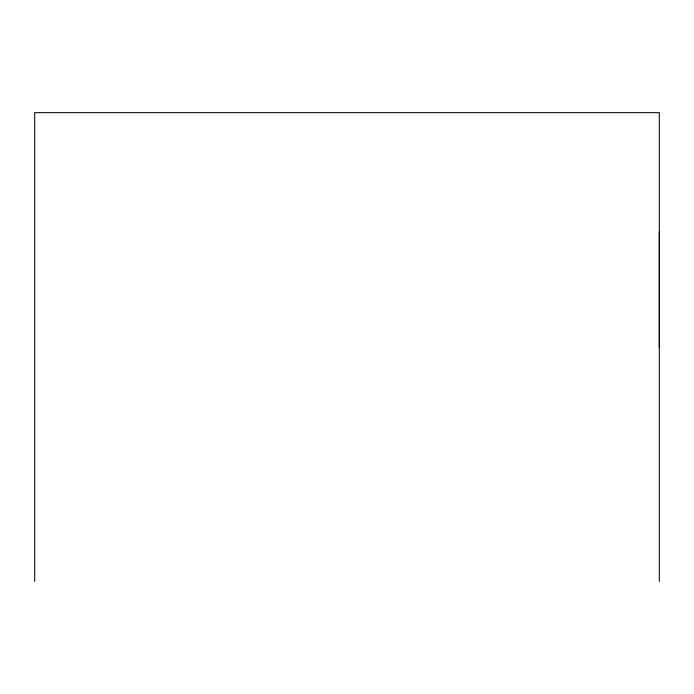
<?xml version="1.0" encoding="UTF-8"?>
<svg xmlns="http://www.w3.org/2000/svg" width="694" height="694" viewBox="0 0 694 694"><rect width="100%" height="100%" fill="white"/><g stroke="black" fill="none" stroke-linecap="round" stroke-linejoin="round"><path stroke-width="1.04" d="M659.3 347.234L659.3 231.926M659.3 581.338L659.3 112.662L34.7 112.662L34.7 581.338"/></g></svg>
